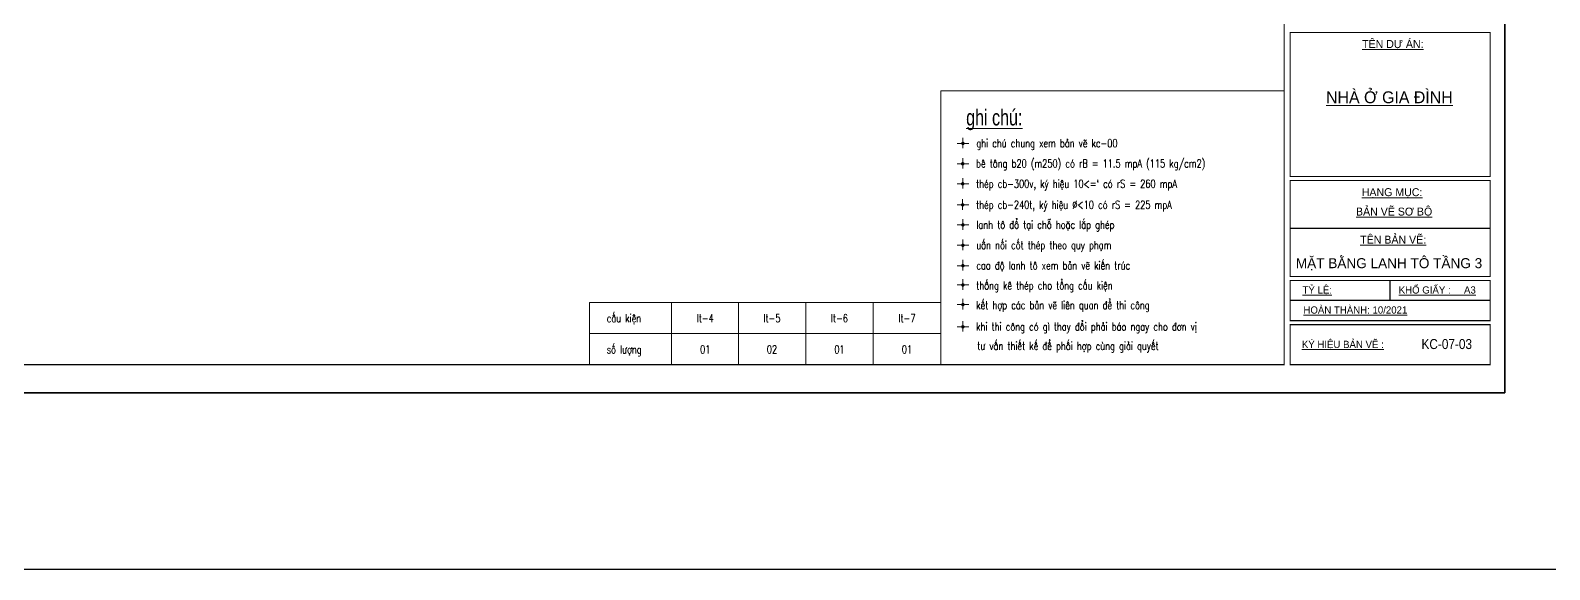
# Model space of a CAD drawing. Extents: x -2098986 to 943, y -1296280 to 73591.
# Drawn here: x -1629666 to -1606889, y -1280800 to -1272718 of the extents above; entities that cross this region are included whole.
import ezdxf
from ezdxf.enums import TextEntityAlignment as Align

# ---------------------------------------------------------------- set-up
doc = ezdxf.new("R2010")
doc.units = 0
doc.header["$LTSCALE"] = 150
doc.layers.get('Defpoints').update_dxf_attribs({"lineweight": 18})
for name, color, linetype, lineweight in [('05.Text', 253, 'Continuous', 18), ('11.Khung bo', 32, 'Continuous', 50), ('12.Khung', 36, 'Continuous', 25), ('G-ANNO-TTLB', 6, 'Continuous', 9), ('KCVN-THAY', 7, 'Continuous', 25), ('LS-DIM', 251, 'Continuous', 13), ('LS-TEXT', 60, 'Continuous', 20), ('LS-THAY', 7, 'Continuous', 20)]:
    doc.layers.add(name, color=color, linetype=linetype, lineweight=lineweight)
doc.layers.add('Tpl_Bound', color=1, linetype='Continuous', plot=False)
doc.styles.add('LS.TEXT', font='vnromadi.shx', dxfattribs={"width": 0.7, "height": 4})
doc.styles.add('vnarialH', font='')
doc.styles.add('VnAvantH', font='')
doc.styles.add('vnsimpli', font='vnsimli.shx', dxfattribs={"width": 0.75})
doc.styles.get('vnarialH').set_extended_font_data('.VnArialH')
doc.styles.get('VnAvantH').set_extended_font_data('.VnAvantH')

# ---------------------------------------------------------------- blocks, each defined once
blk = doc.blocks.new('*U4')
at = {"layer": 'KCVN-THAY', "color": 140}
blk.add_lwpolyline([(214871.76, 86966.68), (215381.8, 86966.68), (215381.8, 86579.68), (214871.76, 86579.68)], close=True, dxfattribs=at)
blk = doc.blocks.new('100')
at = {"layer": '11.Khung bo', "const_width": 26.7}
for points in [[(1860913, -945240), (1860913, -916940), (1896063, -916940), (1896063, -945240)], [(1860913, -945240), (1860913, -916940), (1896063, -916940), (1896063, -945240)], [(1860913, -945240), (1860913, -916940), (1896063, -916940), (1896063, -945240)], [(1896213, -940540), (1901213, -940540), (1901213, -936940), (1896213, -936940)], [(1896213, -940540), (1901213, -940540), (1901213, -936940), (1896213, -936940)], [(1896213, -940540), (1901213, -940540), (1901213, -936940), (1896213, -936940)], [(1896213, -943040), (1901213, -943040), (1901213, -940640), (1896213, -940640)], [(1896213, -943040), (1901213, -943040), (1901213, -940640), (1896213, -940640)], [(1896213, -943040), (1901213, -943040), (1901213, -940640), (1896213, -940640)], [(1896213, -944140), (1901213, -944140), (1901213, -943140), (1896213, -943140)], [(1896213, -944140), (1901213, -944140), (1901213, -943140), (1896213, -943140)], [(1896213, -944140), (1901213, -944140), (1901213, -943140), (1896213, -943140)], [(1896213, -945240), (1901213, -945240), (1901213, -944240), (1896213, -944240)], [(1896213, -945240), (1901213, -945240), (1901213, -944240), (1896213, -944240)], [(1896213, -945240), (1901213, -945240), (1901213, -944240), (1896213, -944240)]]:
    blk.add_lwpolyline(points, close=True, dxfattribs=at)
at = {"layer": '12.Khung'}
for p, q in [((1901213, -941840), (1896213, -941840)), ((1901213, -941840), (1896213, -941840)), ((1901213, -941840), (1896213, -941840)), ((1898713, -943640), (1898713, -943140)), ((1898713, -943640), (1898713, -943140)), ((1898713, -943640), (1898713, -943140)), ((1901213, -943640), (1896213, -943640)), ((1901213, -943640), (1896213, -943640)), ((1901213, -943640), (1896213, -943640))]:
    blk.add_line(p, q, dxfattribs=at)
blk.add_lwpolyline([(1901579, -945940), (1901579, -916240), (1859580, -916240), (1859580, -945940)], close=True, dxfattribs=at)
blk.add_lwpolyline([(1901579, -945940), (1901579, -916240), (1859580, -916240), (1859580, -945940)], close=True, dxfattribs=at)
blk.add_lwpolyline([(1901579, -945940), (1901579, -916240), (1859580, -916240), (1859580, -945940)], close=True, dxfattribs=at)
at = {"layer": '05.Text', "style": 'VnAvantH'}
for s, height, p in [('%%Utªn Dù ¸N:', 198, (1898013, -937329)), ('%%Unhµ ë gia ®×nh', 297, (1897112, -938709)), ('%%Uh¹ng môc:', 198, (1898005, -941030)), ('%%Uh¹ng môc:', 198, (1898005, -941030)), ('%%Uh¹ng môc:', 198, (1898005, -941030)), ('%%Ub¶n vÏ s¬ bé', 198, (1897861, -941515)), ('%%Ub¶n vÏ s¬ bé', 198, (1897861, -941515)), ('%%Ub¶n vÏ s¬ bé', 198, (1897861, -941515)), ('%%Utªn b¶n vÏ:', 198, (1897966, -942216)), ('%%Utªn b¶n vÏ:', 198, (1897966, -942216)), ('%%Utªn b¶n vÏ:', 198, (1897966, -942216)), ('%%Utû lÖ:', 180, (1896525, -943464)), ('%%UKHæ GIÊY :     A3', 180, (1898928, -943464)), ('%%Uhoµn thµnh: 10/2021', 180, (1896548, -943964)), ('%%Uký hiÖu b¶n vÏ :', 180, (1896508, -944823))]:
    blk.add_text(s, height=height, dxfattribs=at).set_placement(p)
blk = doc.blocks.new('n')
at = {"layer": 'LS-TEXT', "linetype": 'Continuous'}
for p, q in [((-27, 0), (-175, 0)), ((-175, 0), (188, 0)), ((0, 0), (0, 178)), ((0, 178), (0, -151))]:
    blk.add_line(p, q, dxfattribs=at)
at = {"layer": 'LS-TEXT', "linetype": 'Continuous', "const_width": 54}
blk.add_lwpolyline([(-27, 0, 1), (27, 0, 1)], format="xyb", close=True, dxfattribs=at)
blk = doc.blocks.new('Secret-Ghi Chu Lanh To')
at = {"layer": 'LS-THAY'}
blk.add_lwpolyline([(-1179723, -3422658), (-1171146, -3422658), (-1171146, -3429499), (-1179723, -3429499)], close=True, dxfattribs=at)
for p, xscale, yscale, zscale in [((-1179171, -3423973), 0.7999999998137355, 0.7999999998137355, 0.7999999998137355), ((-1179176, -3424480), 0.8000000000465661, 0.8000000000465661, 0.8000000000465661), ((-1179176, -3424981), 0.8000000000465661, 0.8000000000465661, 0.8000000000465661), ((-1179177, -3425508), 0.8000000000465661, 0.8000000000465661, 0.8000000000465661), ((-1179171, -3426009), 0.7999999998137355, 0.7999999998137355, 0.7999999998137355), ((-1179171, -3426518), 0.7999999998137355, 0.7999999998137355, 0.7999999998137355), ((-1179171, -3427027), 0.7999999998137355, 0.7999999998137355, 0.7999999998137355), ((-1179171, -3427509), 0.7999999998137355, 0.7999999998137355, 0.7999999998137355), ((-1179171, -3427999), 0.7999999998137355, 0.7999999998137355, 0.7999999998137355), ((-1179171, -3428554), 0.7999999998137355, 0.7999999998137355, 0.7999999998137355)]:
    blk.add_blockref('n', p, dxfattribs=dict(at, xscale=xscale, yscale=yscale, zscale=zscale))
at = {"layer": 'LS-TEXT', "width": 0.75}
for s, height, style, p in [('%%Ughi chó:', 400, 'LS.TEXT', (-1179090, -3423524)), ('   ghi chó chung xem b¶n vÏ kc-00', 200, 'vnsimpli', (-1179171, -3424067)), ('   bª t«ng b20 (m250) cã rB = 11.5 mpA (115 kg/cm2)', 200, 'vnsimpli', (-1179177, -3424574)), ('   thÐp cb-300v, ký hiÖu 10<=` cã rS = 260 mpA', 200, 'vnsimpli', (-1179177, -3425081)), ('   thÐp cb-240t, ký hiÖu %%C<10 cã rS = 225 mpA', 200, 'vnsimpli', (-1179177, -3425604)), ('   lanh t« ®æ t¹i chç hoÆc l¾p ghÐp', 200, 'vnsimpli', (-1179171, -3426103)), ('   uèn nèi cèt thÐp theo quy ph¹m', 200, 'vnsimpli', (-1179171, -3426612)), ('   cao ®é lanh t« xem b¶n vÏ kiÕn tróc', 200, 'vnsimpli', (-1179171, -3427121)), ('   thèng kª thÐp cho tæng cÊu kiÖn', 200, 'vnsimpli', (-1179173, -3427621)), ('   kÕt hîp c¸c b¶n vÏ liªn quan ®Ó thi c«ng', 200, 'vnsimpli', (-1179173, -3428111)), ('   khi thi c«ng cã g× thay ®æi ph¶i b¸o ngay cho ®¬n vÞ', 200, 'vnsimpli', (-1179176, -3428650)), ('t\xad vÊn thiÕt kÕ ®Ó phèi hîp cïng gi¶i quyÕt', 200, 'vnsimpli', (-1178811, -3429132))]:
    blk.add_text(s, height=height, dxfattribs=dict(at, style=style)).set_placement(p)

msp = doc.modelspace()

# ---------------------------------------------------------------- linework, layer by layer
at = {"layer": 'LS-THAY'}
for p, q in [((-1621283.9, -1276794.5), (-1621283.9, -1277727.9)), ((-1621283.9, -1276794.5), (-1616016.4, -1276794.5)), ((-1620052.1, -1276794.5), (-1620052.1, -1277727.9)), ((-1619052.1, -1276794.5), (-1619052.1, -1277727.9)), ((-1618040.2, -1276794.5), (-1618040.2, -1277727.9)), ((-1617028.3, -1276794.5), (-1617028.3, -1277727.9)), ((-1616016.4, -1276794.5), (-1616016.4, -1277727.9)), ((-1621283.9, -1277261.2), (-1616016.4, -1277261.2)), ((-1621283.9, -1277727.9), (-1616016.4, -1277727.9))]:
    msp.add_line(p, q, dxfattribs=at)
at = {"layer": 'Tpl_Bound', "color": 1}
msp.add_lwpolyline([(-1632760.4, -1278147.9), (-1632760.4, -1260327.9), (-1607560.4, -1260327.9), (-1607560.4, -1278147.9)], close=True, dxfattribs=at)

# ---------------------------------------------------------------- block references
at = {"layer": '05.Text', "xscale": 0.6000055114637588, "yscale": 0.6000055114637588, "zscale": 0.6000055114637588}
msp.add_blockref('100', (-2748518.5, -710578.8), dxfattribs=at)
at = {"layer": 'Defpoints', "xscale": 60, "yscale": 60, "zscale": 60}
msp.add_blockref('*U4', (-14527666.9, -6475580.3), dxfattribs=at)
at = {"layer": 'LS-DIM', "xscale": 0.6, "yscale": 0.6, "zscale": 0.6}
msp.add_blockref('Secret-Ghi Chu Lanh To', (-908182.6, 779971.7), dxfattribs=at)

# ---------------------------------------------------------------- texts
at = {"layer": 'G-ANNO-TTLB', "color": 3, "style": 'vnarialH'}
for s, width, p, p2 in [('mÆt b»ng lanh t« tÇng 3', 0.971573, (-1610693.6, -1276281.8), (-1607899.5, -1276281.8)), ('KC-07-03', 0.844492, (-1608809.4, -1277493.9), (-1608052, -1277493.9))]:
    msp.add_text(s, height=150, dxfattribs=dict(at, width=width)).set_placement(p, p2, align=Align.FIT)
at = {"layer": 'LS-TEXT', "style": 'vnsimpli', "width": 0.75}
for s, p in [('cÊu kiÖn', (-1621025.7, -1277092.8)), ('sè l\xadîng', (-1621025.7, -1277559.5))]:
    msp.add_text(s, height=120, dxfattribs=at).set_placement(p)
for s, p in [('lt-4', (-1619548, -1277092.8)), ('lt-5', (-1618548, -1277092.8)), ('lt-6', (-1617536.1, -1277092.8)), ('lt-7', (-1616524.1, -1277092.8)), ('01', (-1619548, -1277559.5)), ('02', (-1618548, -1277559.5)), ('01', (-1617536.1, -1277559.5)), ('01', (-1616524.1, -1277559.5))]:
    msp.add_text(s, height=120, dxfattribs=at).set_placement(p, align=Align.CENTER)

doc.saveas('drawing.dxf')
